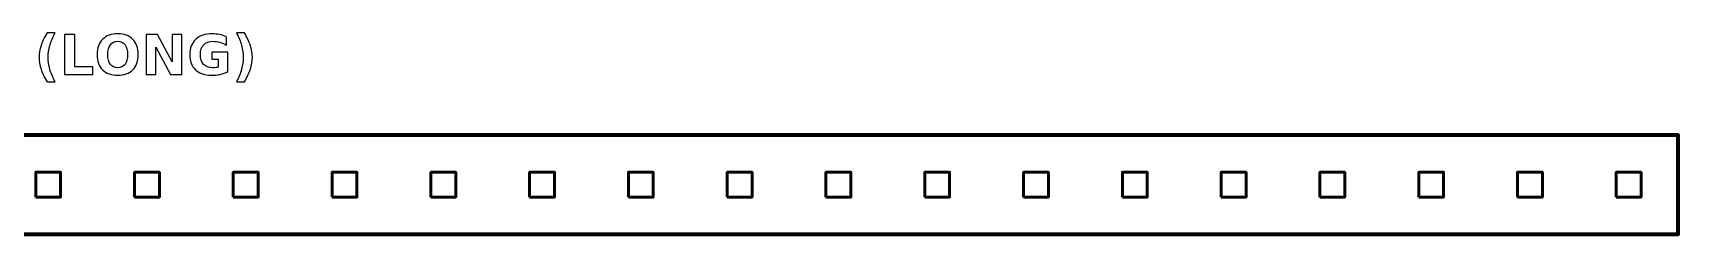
# Model space of a CAD drawing. Header units: centimetres. Extents: x -15.07 to -5.93, y -15.14 to -14.3.
# Drawn here: x -10.158 to -5.928, y -14.977 to -14.46 of the extents above; entities that cross this region are included whole.
import ezdxf

# ---------------------------------------------------------------- set-up
doc = ezdxf.new("R2010")
doc.units = ezdxf.units.CM
doc.header["$MEASUREMENT"] = 0
doc.layers.add('Layer 1', color=7, linetype='Continuous')

msp = doc.modelspace()

# ---------------------------------------------------------------- linework, layer by layer
at = {"layer": 'Layer 1', "color": 7, "lineweight": 100}
msp.add_lwpolyline([(-15.072, -14.977), (-5.928, -14.977), (-5.928, -14.723), (-15.072, -14.723), (-15.072, -14.977)], close=True, dxfattribs=at)
at = {"layer": 'Layer 1', "color": 7, "lineweight": 50}
for points in [[(-10.151, -14.882), (-10.087, -14.882), (-10.087, -14.818), (-10.151, -14.818), (-10.151, -14.882)], [(-9.897, -14.882), (-9.833, -14.882), (-9.833, -14.818), (-9.897, -14.818), (-9.897, -14.882)], [(-9.643, -14.882), (-9.579, -14.882), (-9.579, -14.818), (-9.643, -14.818), (-9.643, -14.882)], [(-9.389, -14.882), (-9.325, -14.882), (-9.325, -14.818), (-9.389, -14.818), (-9.389, -14.882)], [(-9.135, -14.882), (-9.071, -14.882), (-9.071, -14.818), (-9.135, -14.818), (-9.135, -14.882)], [(-8.881, -14.882), (-8.817, -14.882), (-8.817, -14.818), (-8.881, -14.818), (-8.881, -14.882)], [(-8.627, -14.882), (-8.563, -14.882), (-8.563, -14.818), (-8.627, -14.818), (-8.627, -14.882)], [(-8.373, -14.882), (-8.309, -14.882), (-8.309, -14.818), (-8.373, -14.818), (-8.373, -14.882)], [(-8.119, -14.882), (-8.055, -14.882), (-8.055, -14.818), (-8.119, -14.818), (-8.119, -14.882)], [(-7.865, -14.882), (-7.801, -14.882), (-7.801, -14.818), (-7.865, -14.818), (-7.865, -14.882)], [(-7.611, -14.882), (-7.547, -14.882), (-7.547, -14.818), (-7.611, -14.818), (-7.611, -14.882)], [(-7.357, -14.882), (-7.293, -14.882), (-7.293, -14.818), (-7.357, -14.818), (-7.357, -14.882)], [(-7.103, -14.882), (-7.039, -14.882), (-7.039, -14.818), (-7.103, -14.818), (-7.103, -14.882)], [(-6.849, -14.882), (-6.785, -14.882), (-6.785, -14.818), (-6.849, -14.818), (-6.849, -14.882)], [(-6.595, -14.882), (-6.531, -14.882), (-6.531, -14.818), (-6.595, -14.818), (-6.595, -14.882)], [(-6.341, -14.882), (-6.277, -14.882), (-6.277, -14.818), (-6.341, -14.818), (-6.341, -14.882)], [(-6.087, -14.882), (-6.023, -14.882), (-6.023, -14.818), (-6.087, -14.818), (-6.087, -14.882)]]:
    msp.add_lwpolyline(points, close=True, dxfattribs=at)
at = {"layer": 'Layer 1', "color": 250}
for points, knots in [([(-10.10137, -14.58532), (-10.10137, -14.58532), (-10.12183, -14.58532), (-10.12183, -14.58532), (-10.12183, -14.58532), (-10.12886, -14.57399), (-10.13406, -14.56319), (-10.1374, -14.55296), (-10.1374, -14.55296), (-10.14076, -14.54275), (-10.14243, -14.53262), (-10.14243, -14.52255), (-10.14243, -14.52255), (-10.14243, -14.51249), (-10.14074, -14.5023), (-10.13738, -14.492), (-10.13738, -14.492), (-10.13399, -14.48168), (-10.12882, -14.47091), (-10.12183, -14.45964), (-10.12183, -14.45964), (-10.12183, -14.45964), (-10.10137, -14.45964), (-10.10137, -14.45964), (-10.10137, -14.45964), (-10.10725, -14.47053), (-10.11165, -14.48118), (-10.11459, -14.49158), (-10.11459, -14.49158), (-10.11753, -14.50197), (-10.11901, -14.51225), (-10.11901, -14.52241), (-10.11901, -14.52241), (-10.11901, -14.53257), (-10.11755, -14.54285), (-10.11464, -14.55329), (-10.11464, -14.55329), (-10.11172, -14.56371), (-10.1073, -14.57439), (-10.10137, -14.58532)], [0, 0, 0, 0, 0.1, 0.1, 0.1, 0.1, 0.2, 0.2, 0.2, 0.2, 0.3, 0.3, 0.3, 0.3, 0.4, 0.4, 0.4, 0.4, 0.5, 0.5, 0.5, 0.5, 0.6, 0.6, 0.6, 0.6, 0.7, 0.7, 0.7, 0.7, 0.8, 0.8, 0.8, 0.8, 0.9, 0.9, 0.9, 0.9, 1, 1, 1, 1]), ([(-10.07712, -14.46385), (-10.07712, -14.46385), (-10.05059, -14.46385), (-10.05059, -14.46385), (-10.05059, -14.46385), (-10.05059, -14.46385), (-10.05059, -14.54666), (-10.05059, -14.54666), (-10.05059, -14.54666), (-10.05059, -14.54666), (-10.00403, -14.54666), (-10.00403, -14.54666), (-10.00403, -14.54666), (-10.00403, -14.54666), (-10.00403, -14.56672), (-10.00403, -14.56672), (-10.00403, -14.56672), (-10.00403, -14.56672), (-10.07712, -14.56672), (-10.07712, -14.56672), (-10.07712, -14.56672), (-10.07712, -14.56672), (-10.07712, -14.46385), (-10.07712, -14.46385)], [0, 0, 0, 0, 0.1666667, 0.1666667, 0.1666667, 0.1666667, 0.3333333, 0.3333333, 0.3333333, 0.3333333, 0.5, 0.5, 0.5, 0.5, 0.6666667, 0.6666667, 0.6666667, 0.6666667, 0.8333333, 0.8333333, 0.8333333, 0.8333333, 1, 1, 1, 1]), ([(-9.94022, -14.46199), (-9.92369, -14.46199), (-9.91073, -14.46672), (-9.90137, -14.4762), (-9.90137, -14.4762), (-9.89199, -14.48565), (-9.88731, -14.4987), (-9.88731, -14.51538), (-9.88731, -14.51538), (-9.88731, -14.53201), (-9.89199, -14.54506), (-9.90137, -14.55451), (-9.90137, -14.55451), (-9.91073, -14.56399), (-9.92369, -14.56872), (-9.94022, -14.56872), (-9.94022, -14.56872), (-9.95671, -14.56872), (-9.96964, -14.56399), (-9.97905, -14.55451), (-9.97905, -14.55451), (-9.98843, -14.54506), (-9.99314, -14.53201), (-9.99314, -14.51538), (-9.99314, -14.51538), (-9.99314, -14.4987), (-9.98843, -14.48565), (-9.97905, -14.4762), (-9.97905, -14.4762), (-9.96964, -14.46672), (-9.95671, -14.46199), (-9.94022, -14.46199)], [0, 0, 0, 0, 0.125, 0.125, 0.125, 0.125, 0.25, 0.25, 0.25, 0.25, 0.375, 0.375, 0.375, 0.375, 0.5, 0.5, 0.5, 0.5, 0.625, 0.625, 0.625, 0.625, 0.75, 0.75, 0.75, 0.75, 0.875, 0.875, 0.875, 0.875, 1, 1, 1, 1]), ([(-9.86724, -14.46385), (-9.86724, -14.46385), (-9.83761, -14.46385), (-9.83761, -14.46385), (-9.83761, -14.46385), (-9.83761, -14.46385), (-9.80019, -14.53441), (-9.80019, -14.53441), (-9.80019, -14.53441), (-9.80019, -14.53441), (-9.80019, -14.46385), (-9.80019, -14.46385), (-9.80019, -14.46385), (-9.80019, -14.46385), (-9.77505, -14.46385), (-9.77505, -14.46385), (-9.77505, -14.46385), (-9.77505, -14.46385), (-9.77505, -14.56672), (-9.77505, -14.56672), (-9.77505, -14.56672), (-9.77505, -14.56672), (-9.80468, -14.56672), (-9.80468, -14.56672), (-9.80468, -14.56672), (-9.80468, -14.56672), (-9.8421, -14.49616), (-9.8421, -14.49616), (-9.8421, -14.49616), (-9.8421, -14.49616), (-9.8421, -14.56672), (-9.8421, -14.56672), (-9.8421, -14.56672), (-9.8421, -14.56672), (-9.86724, -14.56672), (-9.86724, -14.56672), (-9.86724, -14.56672), (-9.86724, -14.56672), (-9.86724, -14.46385), (-9.86724, -14.46385)], [0, 0, 0, 0, 0.1, 0.1, 0.1, 0.1, 0.2, 0.2, 0.2, 0.2, 0.3, 0.3, 0.3, 0.3, 0.4, 0.4, 0.4, 0.4, 0.5, 0.5, 0.5, 0.5, 0.6, 0.6, 0.6, 0.6, 0.7, 0.7, 0.7, 0.7, 0.8, 0.8, 0.8, 0.8, 0.9, 0.9, 0.9, 0.9, 1, 1, 1, 1]), ([(-9.65668, -14.55908), (-9.66329, -14.5623), (-9.67015, -14.5647), (-9.67728, -14.56632), (-9.67728, -14.56632), (-9.68441, -14.56792), (-9.69174, -14.56872), (-9.69934, -14.56872), (-9.69934, -14.56872), (-9.71646, -14.56872), (-9.73003, -14.56392), (-9.74005, -14.55435), (-9.74005, -14.55435), (-9.75007, -14.54478), (-9.75508, -14.5318), (-9.75508, -14.51538), (-9.75508, -14.51538), (-9.75508, -14.4988), (-9.74997, -14.48577), (-9.73979, -14.47624), (-9.73979, -14.47624), (-9.72958, -14.46674), (-9.71561, -14.46199), (-9.69788, -14.46199), (-9.69788, -14.46199), (-9.69104, -14.46199), (-9.68448, -14.46263), (-9.6782, -14.46392), (-9.6782, -14.46392), (-9.67194, -14.46521), (-9.66601, -14.46712), (-9.66046, -14.46964), (-9.66046, -14.46964), (-9.66046, -14.46964), (-9.66046, -14.49092), (-9.66046, -14.49092), (-9.66046, -14.49092), (-9.6662, -14.48765), (-9.67192, -14.48523), (-9.67759, -14.48363), (-9.67759, -14.48363), (-9.68325, -14.48201), (-9.68894, -14.48121), (-9.69464, -14.48121), (-9.69464, -14.48121), (-9.70522, -14.48121), (-9.71336, -14.48417), (-9.71907, -14.49007), (-9.71907, -14.49007), (-9.72479, -14.49598), (-9.72766, -14.50442), (-9.72766, -14.51538), (-9.72766, -14.51538), (-9.72766, -14.52627), (-9.7249, -14.53469), (-9.71938, -14.54061), (-9.71938, -14.54061), (-9.71387, -14.54654), (-9.70604, -14.5495), (-9.69588, -14.5495), (-9.69588, -14.5495), (-9.69313, -14.5495), (-9.69057, -14.54934), (-9.68819, -14.54899), (-9.68819, -14.54899), (-9.68582, -14.54863), (-9.6837, -14.54809), (-9.68182, -14.54736), (-9.68182, -14.54736), (-9.68182, -14.54736), (-9.68182, -14.52737), (-9.68182, -14.52737), (-9.68182, -14.52737), (-9.68182, -14.52737), (-9.698, -14.52737), (-9.698, -14.52737), (-9.698, -14.52737), (-9.698, -14.52737), (-9.698, -14.50959), (-9.698, -14.50959), (-9.698, -14.50959), (-9.698, -14.50959), (-9.65668, -14.50959), (-9.65668, -14.50959), (-9.65668, -14.50959), (-9.65668, -14.50959), (-9.65668, -14.55908), (-9.65668, -14.55908)], [0, 0, 0, 0, 0.0454545, 0.0454545, 0.0454545, 0.0454545, 0.0909091, 0.0909091, 0.0909091, 0.0909091, 0.1363636, 0.1363636, 0.1363636, 0.1363636, 0.1818182, 0.1818182, 0.1818182, 0.1818182, 0.2272727, 0.2272727, 0.2272727, 0.2272727, 0.2727273, 0.2727273, 0.2727273, 0.2727273, 0.3181818, 0.3181818, 0.3181818, 0.3181818, 0.3636364, 0.3636364, 0.3636364, 0.3636364, 0.4090909, 0.4090909, 0.4090909, 0.4090909, 0.4545455, 0.4545455, 0.4545455, 0.4545455, 0.5, 0.5, 0.5, 0.5, 0.5454545, 0.5454545, 0.5454545, 0.5454545, 0.5909091, 0.5909091, 0.5909091, 0.5909091, 0.6363636, 0.6363636, 0.6363636, 0.6363636, 0.6818182, 0.6818182, 0.6818182, 0.6818182, 0.7272727, 0.7272727, 0.7272727, 0.7272727, 0.7727273, 0.7727273, 0.7727273, 0.7727273, 0.8181818, 0.8181818, 0.8181818, 0.8181818, 0.8636364, 0.8636364, 0.8636364, 0.8636364, 0.9090909, 0.9090909, 0.9090909, 0.9090909, 0.9545455, 0.9545455, 0.9545455, 0.9545455, 1, 1, 1, 1]), ([(-9.63499, -14.58532), (-9.62911, -14.57439), (-9.62469, -14.56371), (-9.62175, -14.55329), (-9.62175, -14.55329), (-9.61881, -14.54285), (-9.61735, -14.53257), (-9.61735, -14.52241), (-9.61735, -14.52241), (-9.61735, -14.51225), (-9.61881, -14.50197), (-9.62175, -14.49158), (-9.62175, -14.49158), (-9.62469, -14.48118), (-9.62911, -14.47053), (-9.63499, -14.45964), (-9.63499, -14.45964), (-9.63499, -14.45964), (-9.61453, -14.45964), (-9.61453, -14.45964), (-9.61453, -14.45964), (-9.60755, -14.47091), (-9.60237, -14.48168), (-9.59898, -14.492), (-9.59898, -14.492), (-9.59562, -14.5023), (-9.59393, -14.51249), (-9.59393, -14.52255), (-9.59393, -14.52255), (-9.59393, -14.53262), (-9.5956, -14.54275), (-9.59896, -14.55296), (-9.59896, -14.55296), (-9.6023, -14.56319), (-9.6075, -14.57399), (-9.61453, -14.58532), (-9.61453, -14.58532), (-9.61453, -14.58532), (-9.63499, -14.58532), (-9.63499, -14.58532)], [0, 0, 0, 0, 0.1, 0.1, 0.1, 0.1, 0.2, 0.2, 0.2, 0.2, 0.3, 0.3, 0.3, 0.3, 0.4, 0.4, 0.4, 0.4, 0.5, 0.5, 0.5, 0.5, 0.6, 0.6, 0.6, 0.6, 0.7, 0.7, 0.7, 0.7, 0.8, 0.8, 0.8, 0.8, 0.9, 0.9, 0.9, 0.9, 1, 1, 1, 1]), ([(-9.94022, -14.48121), (-9.94831, -14.48121), (-9.95457, -14.48419), (-9.95904, -14.49017), (-9.95904, -14.49017), (-9.96348, -14.49614), (-9.96572, -14.50454), (-9.96572, -14.51538), (-9.96572, -14.51538), (-9.96572, -14.5262), (-9.96348, -14.53457), (-9.95904, -14.54054), (-9.95904, -14.54054), (-9.95457, -14.54652), (-9.94831, -14.5495), (-9.94022, -14.5495), (-9.94022, -14.5495), (-9.93208, -14.5495), (-9.92581, -14.54652), (-9.92134, -14.54054), (-9.92134, -14.54054), (-9.91689, -14.53457), (-9.91466, -14.5262), (-9.91466, -14.51538), (-9.91466, -14.51538), (-9.91466, -14.50454), (-9.91689, -14.49614), (-9.92134, -14.49017), (-9.92134, -14.49017), (-9.92581, -14.48419), (-9.93208, -14.48121), (-9.94022, -14.48121)], [0, 0, 0, 0, 0.125, 0.125, 0.125, 0.125, 0.25, 0.25, 0.25, 0.25, 0.375, 0.375, 0.375, 0.375, 0.5, 0.5, 0.5, 0.5, 0.625, 0.625, 0.625, 0.625, 0.75, 0.75, 0.75, 0.75, 0.875, 0.875, 0.875, 0.875, 1, 1, 1, 1])]:
    msp.add_open_spline(points, degree=3, knots=knots, dxfattribs=at)

doc.saveas('drawing.dxf')
